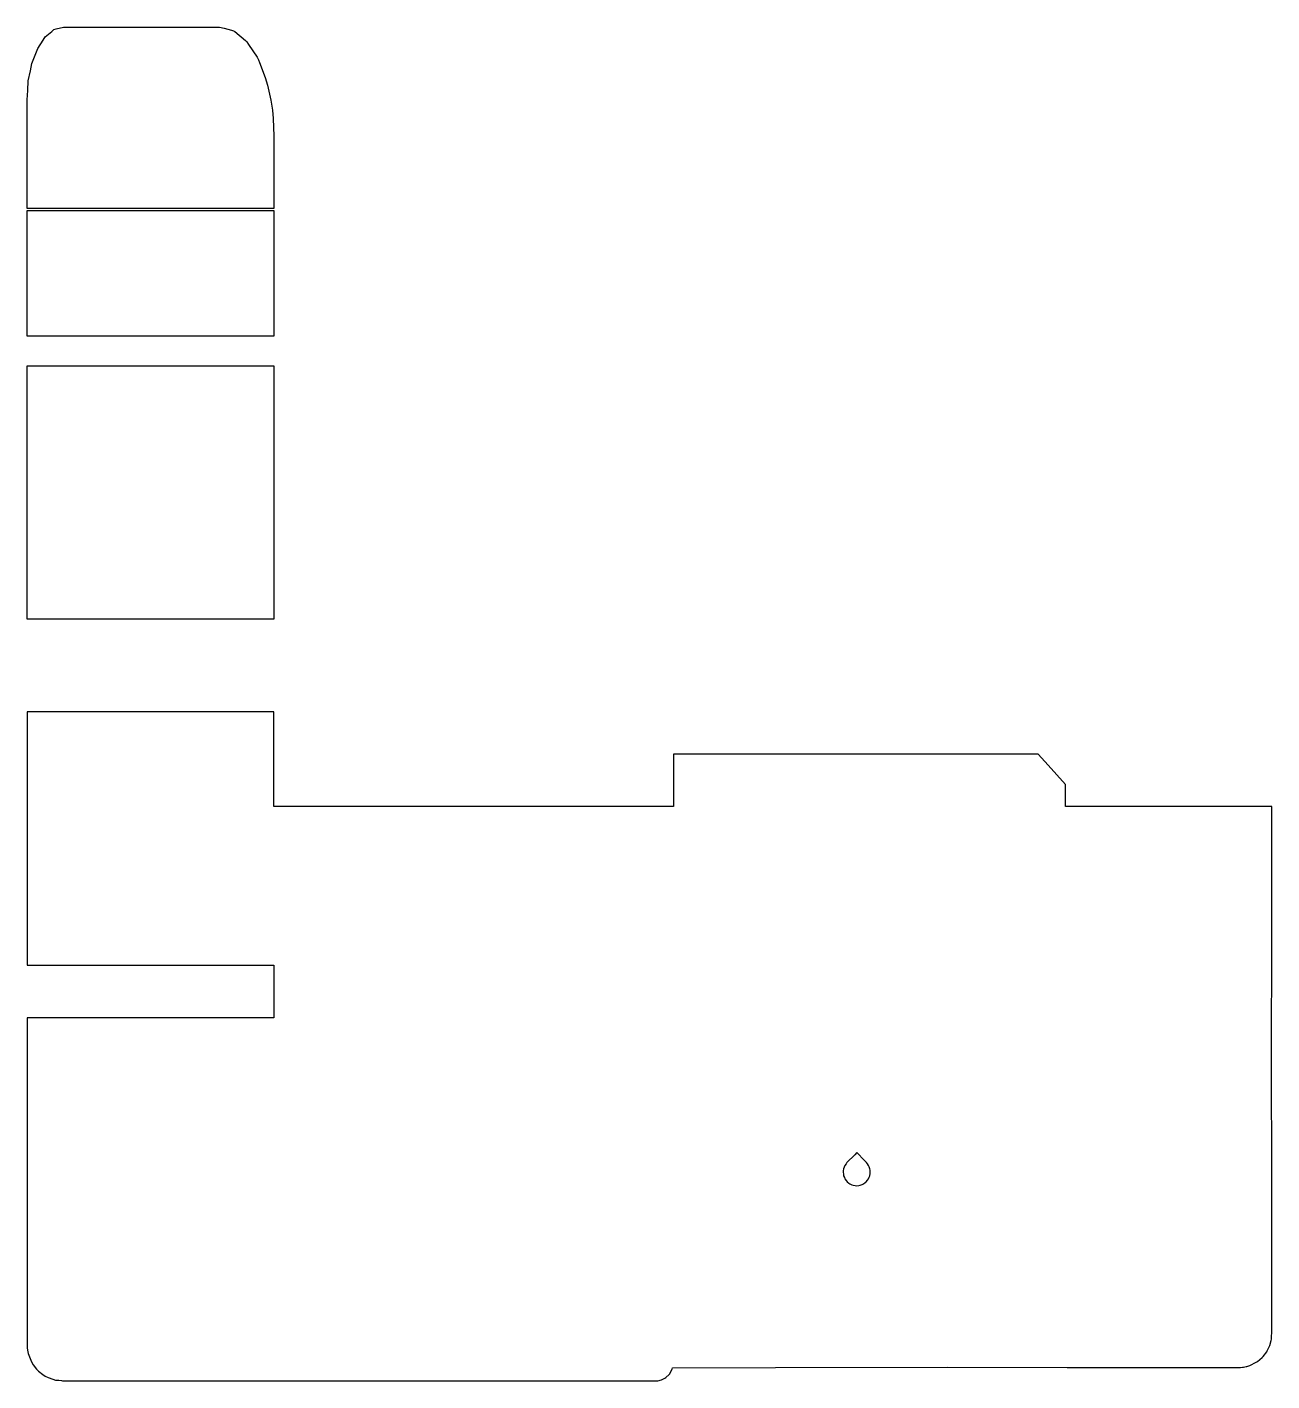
# Model space of a CAD drawing. Header units: metres. Extents: x 2.4 to 71, y -16 to 58.6.
import ezdxf

# ---------------------------------------------------------------- set-up
doc = ezdxf.new("R2010")
doc.units = ezdxf.units.M

msp = doc.modelspace()

# ---------------------------------------------------------------- linework, layer by layer
for p, q in [((3.4, 58.031), (3.761, 58.33)), ((3.761, 58.33), (3.882, 58.431)), ((3.882, 58.431), (4.007, 58.464)), ((4.007, 58.464), (4.4, 58.567)), ((4.4, 58.567), (7.7, 58.567)), ((7.7, 58.567), (13, 58.567)), ((13, 58.567), (13.254, 58.51)), ((13.254, 58.51), (13.668, 58.391)), ((13.668, 58.391), (13.723, 58.384)), ((13.723, 58.384), (13.779, 58.361)), ((13.779, 58.361), (13.837, 58.322)), ((13.837, 58.322), (14.431, 57.832)), ((2.986, 57.396), (3.279, 57.847)), ((3.279, 57.847), (3.4, 58.031)), ((14.431, 57.832), (14.502, 57.761)), ((14.502, 57.761), (14.606, 57.613)), ((14.606, 57.613), (15.071, 56.904)), ((2.668, 56.567), (2.874, 57.105)), ((2.874, 57.105), (2.986, 57.396)), ((15.071, 56.904), (15.072, 56.901)), ((15.072, 56.901), (15.143, 56.765)), ((15.143, 56.765), (15.206, 56.615)), ((2.468, 55.603), (2.582, 56.155)), ((2.582, 56.155), (2.668, 56.567)), ((15.206, 56.615), (15.522, 55.796)), ((2.433, 55.069), (2.468, 55.603)), ((15.522, 55.796), (15.647, 55.377)), ((15.647, 55.377), (15.821, 54.544)), ((2.4, 54.567), (2.433, 55.069)), ((2.4, 51.625), (2.4, 54.567)), ((15.821, 54.544), (15.913, 53.997)), ((15.913, 53.997), (15.948, 53.531)), ((15.948, 53.531), (16, 52.567)), ((16, 52.567), (16, 50.342)), ((16, 52.567), (16, 52.567)), ((2.4, 48.567), (2.4, 51.625)), ((16, 50.342), (16, 48.567)), ((15.841, 48.567), (2.4, 48.567)), ((16, 48.567), (15.841, 48.567)), ((2.4, 44.662), (2.4, 48.466)), ((2.4, 48.466), (2.559, 48.466)), ((2.559, 48.466), (16, 48.466)), ((16, 48.466), (16, 48.061)), ((16, 48.466), (16, 48.466)), ((16, 48.061), (16, 41.538)), ((2.4, 41.538), (2.4, 44.662)), ((4.961, 41.538), (2.4, 41.538)), ((16, 41.538), (4.961, 41.538)), ((2.4, 36.073), (2.4, 39.907)), ((2.4, 39.907), (13.439, 39.907)), ((13.439, 39.907), (16, 39.907)), ((16, 39.907), (16, 32.878)), ((2.4, 32.878), (2.4, 36.073)), ((2.4, 31.532), (2.4, 32.878)), ((16, 32.878), (16, 29.515)), ((2.4, 29.515), (2.4, 31.532)), ((2.4, 27.534), (2.4, 29.515)), ((16, 29.515), (16, 25.949)), ((16, 29.515), (16, 29.515)), ((2.4, 25.949), (2.4, 27.534)), ((10.401, 25.949), (2.4, 25.949)), ((16, 25.949), (10.401, 25.949)), ((7.999, 20.855), (2.4, 20.855)), ((2.4, 20.855), (2.4, 18.91)), ((16, 20.855), (7.999, 20.855)), ((16, 17.289), (16, 20.855)), ((2.4, 18.91), (2.4, 17.289)), ((54.169, 18.524), (38, 18.524)), ((38, 18.524), (38, 15.637)), ((58.1, 18.524), (54.169, 18.524)), ((58.649, 17.911), (58.1, 18.524)), ((59.6, 16.852), (58.649, 17.911)), ((2.4, 17.289), (2.4, 13.837)), ((16, 16.461), (16, 17.289)), ((16, 15.817), (16, 16.461)), ((59.6, 15.637), (59.6, 16.852)), ((16, 15.637), (16, 15.817)), ((24.266, 15.637), (16, 15.637)), ((16, 15.637), (16, 15.637)), ((35.914, 15.637), (24.266, 15.637)), ((38, 15.637), (35.914, 15.637)), ((63.555, 15.637), (59.6, 15.637)), ((66.584, 15.637), (63.555, 15.637)), ((69.259, 15.637), (66.584, 15.637)), ((70.971, 15.637), (69.259, 15.637)), ((70.965, 8.335), (70.971, 15.637)), ((2.4, 13.837), (2.4, 13.693)), ((2.4, 13.693), (2.4, 13.522)), ((2.4, 13.522), (2.4, 13.345)), ((2.4, 13.345), (2.4, 13.183)), ((2.4, 13.183), (2.4, 10.462)), ((2.4, 10.462), (2.4, 8.842)), ((2.4, 8.842), (2.4, 6.897)), ((70.954, 1.863), (70.965, 8.335)), ((2.4, 6.897), (10.401, 6.897)), ((10.401, 6.897), (16, 6.897)), ((16, 6.897), (16, 4.349)), ((12.245, 4), (2.4, 4)), ((2.4, 4), (2.4, 1.25)), ((16, 4), (12.245, 4)), ((16, 4.349), (16, 4.242)), ((16, 4.242), (16, 4)), ((70.965, -5.141), (70.954, 1.863)), ((2.4, 1.25), (2.4, -11.028)), ((47.988, -3.54), (47.564, -3.973)), ((48.1, -3.426), (47.988, -3.54)), ((48.524, -3.859), (48.1, -3.426)), ((47.36, -4.422), (47.35, -4.503)), ((47.374, -4.31), (47.36, -4.422)), ((47.36, -4.422), (47.36, -4.422)), ((47.405, -4.234), (47.374, -4.31)), ((47.447, -4.129), (47.405, -4.234)), ((47.515, -4.038), (47.447, -4.129)), ((47.564, -3.973), (47.515, -4.038)), ((48.636, -3.973), (48.524, -3.859)), ((48.685, -4.038), (48.636, -3.973)), ((48.753, -4.129), (48.685, -4.038)), ((48.783, -4.204), (48.753, -4.129)), ((48.826, -4.31), (48.783, -4.204)), ((48.836, -4.39), (48.826, -4.31)), ((48.85, -4.503), (48.836, -4.39)), ((47.35, -4.503), (47.366, -4.615)), ((47.366, -4.615), (47.377, -4.696)), ((47.377, -4.696), (47.421, -4.801)), ((47.421, -4.801), (47.452, -4.876)), ((47.452, -4.876), (47.522, -4.966)), ((47.522, -4.966), (47.572, -5.03)), ((47.572, -5.03), (47.662, -5.099)), ((47.662, -5.099), (47.727, -5.148)), ((47.727, -5.148), (47.831, -5.191)), ((47.831, -5.191), (47.907, -5.222)), ((48.293, -5.222), (48.398, -5.179)), ((48.398, -5.179), (48.473, -5.148)), ((48.473, -5.148), (48.564, -5.079)), ((48.564, -5.079), (48.628, -5.03)), ((48.628, -5.03), (48.698, -4.94)), ((48.698, -4.94), (48.748, -4.876)), ((48.748, -4.876), (48.792, -4.771)), ((48.792, -4.771), (48.823, -4.696)), ((48.823, -4.696), (48.839, -4.584)), ((48.839, -4.584), (48.85, -4.503)), ((70.971, -13.377), (70.965, -5.141)), ((47.907, -5.222), (48.019, -5.237)), ((48.019, -5.237), (48.1, -5.248)), ((48.1, -5.248), (48.213, -5.233)), ((48.213, -5.233), (48.293, -5.222)), ((2.4, -11.028), (2.4, -11.184)), ((2.4, -11.184), (2.4, -11.58)), ((2.4, -11.58), (2.4, -13.991)), ((70.949, -13.513), (70.971, -13.377)), ((2.4, -13.991), (2.4, -14)), ((2.4, -14), (2.412, -14.19)), ((70.708, -14.348), (70.864, -14.054)), ((70.864, -14.054), (70.865, -14.052)), ((70.864, -14.054), (70.864, -14.054)), ((70.865, -14.052), (70.924, -13.767)), ((70.924, -13.767), (70.946, -13.699)), ((70.946, -13.699), (70.949, -13.513)), ((2.412, -14.19), (2.447, -14.405)), ((2.447, -14.405), (2.463, -14.498)), ((2.463, -14.498), (2.528, -14.674)), ((2.528, -14.674), (2.645, -14.957)), ((70.169, -14.928), (70.427, -14.718)), ((70.427, -14.718), (70.483, -14.648)), ((70.483, -14.648), (70.683, -14.402)), ((70.683, -14.402), (70.708, -14.348)), ((2.645, -14.957), (2.74, -15.105)), ((2.74, -15.105), (2.923, -15.344)), ((2.923, -15.344), (3.036, -15.46)), ((3.036, -15.46), (3.27, -15.64)), ((3.27, -15.64), (3.402, -15.733)), ((37.581, -15.809), (37.763, -15.645)), ((37.763, -15.645), (37.784, -15.619)), ((37.784, -15.619), (37.932, -15.361)), ((37.932, -15.361), (37.935, -15.354)), ((37.935, -15.354), (37.959, -15.271)), ((37.959, -15.271), (43.626, -15.268)), ((43.626, -15.268), (53.114, -15.248)), ((53.114, -15.248), (59.695, -15.26)), ((59.695, -15.26), (69.085, -15.263)), ((69.085, -15.263), (69.16, -15.264)), ((69.16, -15.264), (69.241, -15.256)), ((69.241, -15.256), (69.355, -15.247)), ((69.355, -15.247), (69.407, -15.238)), ((69.407, -15.238), (69.558, -15.212)), ((69.558, -15.212), (69.582, -15.206)), ((69.582, -15.206), (69.76, -15.157)), ((69.76, -15.157), (69.763, -15.156)), ((69.763, -15.155), (70.111, -14.974)), ((69.763, -15.156), (69.763, -15.155)), ((70.111, -14.974), (70.169, -14.928)), ((3.402, -15.733), (3.556, -15.804)), ((3.556, -15.804), (3.811, -15.91)), ((3.811, -15.91), (3.973, -15.951)), ((3.973, -15.951), (4.146, -15.967)), ((4.146, -15.967), (4.289, -15.985)), ((4.289, -15.985), (4.346, -15.995)), ((4.346, -15.995), (4.4, -16)), ((4.4, -16), (9.666, -16)), ((9.666, -16), (21.54, -16)), ((21.54, -16), (27.256, -16)), ((27.256, -16), (33.952, -16)), ((33.952, -16), (37, -16)), ((37, -16), (37.069, -15.997)), ((37.069, -15.997), (37.144, -15.987)), ((37.144, -15.987), (37.212, -15.977)), ((37.212, -15.977), (37.279, -15.96)), ((37.279, -15.96), (37.349, -15.931)), ((37.349, -15.931), (37.536, -15.844)), ((37.536, -15.844), (37.581, -15.809))]:
    msp.add_line(p, q)

doc.saveas('drawing.dxf')
